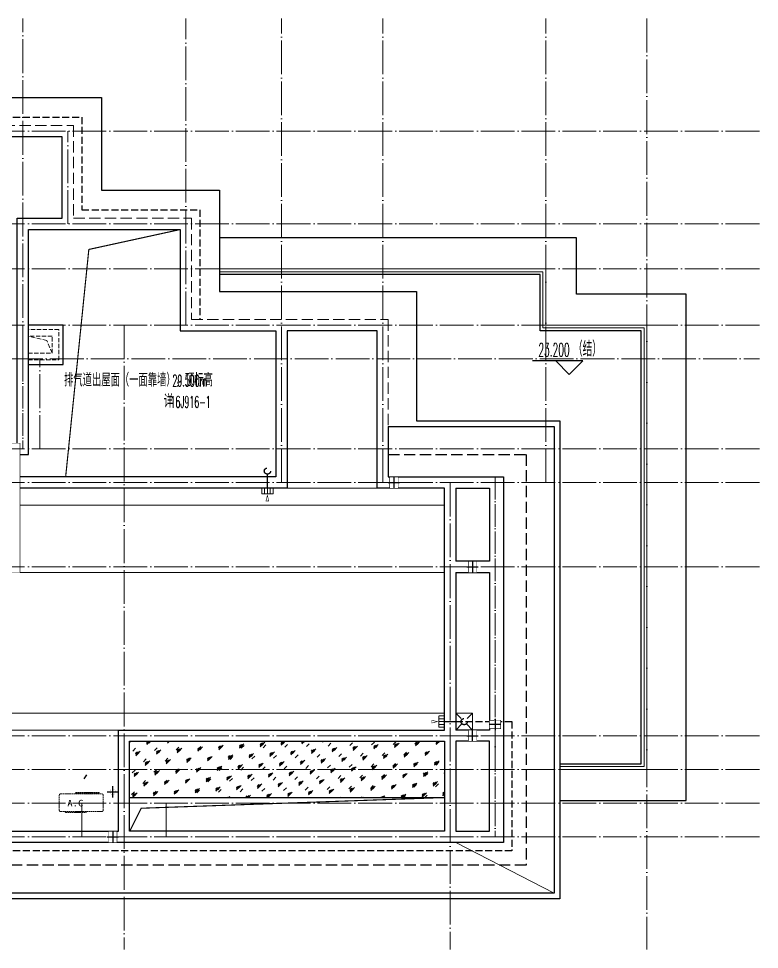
# Model space of a CAD drawing. Extents: x -518115 to 389031, y -231062 to 1628073.
# Drawn here: x 52142 to 65317, y 207407 to 223957 of the extents above; entities that cross this region are included whole.
import ezdxf

# ---------------------------------------------------------------- set-up
doc = ezdxf.new("R2010")
doc.units = 0
doc.header["$LTSCALE"] = 1000
doc.header["$MEASUREMENT"] = 0
for name, pattern in [('#P_--_20B1_001_t3$0$DASH', [0.35, 0.25, -0.1]), ('$1$DASH', [0.35, 0.25, -0.1]), ('__DASH', [0.35, 0.25, -0.1]), ('DASH', [0.35, 0.25, -0.1]), ('DOTE', [2.42, 2, -0.2, 0.02, -0.2])]:
    doc.linetypes.add(name, pattern=pattern)
for name, color, linetype in [('$RECOVER_210609100354-0', 7, 'Continuous'), ('DIM_ELEV', 3, 'Continuous'), ('PUB_TEXT', 4, 'Continuous'), ('ROOF', 183, 'Continuous'), ('VPIPE-凝结', 150, 'Continuous'), ('VPIPE-雨水', 4, 'DASH'), ('保温', 6, 'Continuous'), ('机电标识类', 1, 'Continuous'), ('污水', 3, 'Continuous'), ('看线', 251, 'Continuous')]:
    doc.layers.add(name, color=color, linetype=linetype)
for name, color, linetype, lineweight in [('DOTE', 19, 'DOTE', 9), ('平面-分水线', 214, 'Continuous', 15), ('平面-排水沟', 86, 'Continuous', 15), ('平面-栏杆', 135, 'Continuous', 15), ('平面-看线', 45, 'Continuous', 15), ('平面-空调预留孔', 173, 'Continuous', 15), ('空调', 76, 'Continuous', 13), ('线脚', 6, 'Continuous', 15)]:
    doc.layers.add(name, color=color, linetype=linetype, lineweight=lineweight)
doc.styles.add('_TCH_DIM', font='SIMPLEX.shx', dxfattribs={"width": 0.7, "bigfont": 'GBCBIG.shx'})
doc.styles.add('黑体', font='')
doc.styles.get('黑体').set_extended_font_data('SimHei')

# ---------------------------------------------------------------- blocks, each defined once
blk = doc.blocks.new('GDGDGDSDA')
at = {"layer": 'DOTE', "linetype": 'DOTE', "ltscale": 0.3}
for p, q in [((458235, 370059), (458235, 376108)), ((461135, 370658), (461135, 376108)), ((462835, 367858), (462835, 376108)), ((464635, 367858), (464635, 376108)), ((467535, 367858), (467535, 376108)), ((469335, 376108), (469335, 359558)), ((471335, 374108), (417335, 374108)), ((459035, 372458), (459035, 374108)), ((471335, 372458), (417335, 372458)), ((471335, 371658), (417335, 371658)), ((471335, 370658), (417335, 370658)), ((460035, 370658), (460035, 359558)), ((417335, 370059), (471335, 370059)), ((458535, 368458), (458535, 370058)), ((471335, 368458), (417335, 368458)), ((471335, 367858), (417335, 367858)), ((465835, 367858), (465835, 359558)), ((471335, 366358), (417335, 366358)), ((471335, 363358), (417335, 363358)), ((466635, 363358), (466635, 362758)), ((471335, 362758), (417335, 362758)), ((471335, 362158), (417335, 362158)), ((459285, 362158), (459285, 361558)), ((460785, 362158), (460785, 361558)), ((471335, 361558), (417335, 361558))]:
    blk.add_line(p, q, dxfattribs=at)
blk = doc.blocks.new('gsergvr')
at = {"layer": '平面-空调预留孔', "linetype": 'DASH', "ltscale": 0.1}
for p, q in [((34075, 17176), (34075, 17166)), ((34085, 17156), (34438, 17156)), ((34448, 17166), (34448, 17176))]:
    blk.add_line(p, q, dxfattribs=at)
blk.add_lwpolyline([(34729, 17176), (33989, 17176, -0.414214), (33969, 17196), (33969, 17466, -0.414214), (33989, 17486), (34729, 17486, -0.414214), (34749, 17466), (34749, 17196, -0.414214)], format="xyb", close=True, dxfattribs=at)
blk.add_lwpolyline([(34679, 17515), (34260, 17515), (34260, 17500), (34679, 17500)], close=True, dxfattribs=at)
for centre, start, end in [((34085, 17166), 180, 270), ((34438, 17166), 270, 0)]:
    blk.add_arc(centre, 10, start, end, dxfattribs=at)
at = {"layer": '平面-空调预留孔', "color": 251, "linetype": 'DASH', "ltscale": 0.1, "true_color": 0x636466, "style": '黑体', "width": 1.2}
blk.add_text('A.C', height=117, dxfattribs=at).set_placement((34111, 17265))
blk = doc.blocks.new('rtyryrtyeeretee')
at = {"layer": '平面-空调预留孔'}
blk.add_blockref('gsergvr', (635673, 326706), dxfattribs=at)
blk = doc.blocks.new('DFSFSF')
at = {"layer": '平面-分水线'}
for p, q in [((697142, 775568), (697142, 775668)), ((697342, 775668), (697143, 775668)), ((697342, 775568), (697143, 775568)), ((697193, 775568), (697193, 775668)), ((697243, 775568), (697243, 775668)), ((697292, 775568), (697292, 775668)), ((697342, 775668), (697342, 775568)), ((697342, 775568), (697342, 775668))]:
    blk.add_line(p, q, dxfattribs=at)
blk = doc.blocks.new('DFGDGDGD')
at = {"layer": '平面-分水线', "const_width": 10}
blk.add_lwpolyline([(697268, 775441), (697243, 775541), (697218, 775441)], close=True, dxfattribs=at)
blk.add_blockref('DFSFSF', (0, 0))
blk = doc.blocks.new('GGDGDGDG')
at = {"layer": '机电标识类', "color": 250, "linetype": 'DASH', "ltscale": 400}
for p, q in [((704093, 766290), (704093, 766490)), ((704193, 766390), (703993, 766390))]:
    blk.add_line(p, q, dxfattribs=at)
at = {"layer": '空调', "color": 1, "linetype": 'DASH', "const_width": 2}
blk.add_lwpolyline([(704043, 766390, 0.999999), (704143, 766390, 0.999999), (704043, 766390)], format="xyb", dxfattribs=at)
blk = doc.blocks.new('HFHFHFTH')
blk.add_lwpolyline([(431617, 217808), (430997, 217808), (430997, 218508), (431617, 218508)])
at = {"layer": '线脚', "color": 150, "linetype": '$1$DASH', "ltscale": 0.3}
for points in [[(431617, 217888), (431077, 217888), (431077, 218428), (431617, 218428)], [(431197, 218008), (431290, 218232), (431617, 218308)]]:
    blk.add_lwpolyline(points, dxfattribs=at)
blk.add_lwpolyline([(431197, 218308), (431617, 218308), (431617, 218008), (431197, 218008)], close=True, dxfattribs=at)
blk = doc.blocks.new('R5T6Y7TRF')
at = {"layer": '平面-分水线', "color": 4, "elevation": -134}
blk.add_lwpolyline([(392485, -26438), (392785, -26438), (392785, -26738), (392485, -26738)], close=True, dxfattribs=at)
for points in [[(392485, -26438), (392582, -26534)], [(392688, -26534), (392785, -26438)], [(392485, -26738), (392593, -26629)], [(392676, -26629), (392785, -26738)]]:
    blk.add_lwpolyline(points, dxfattribs=at)
blk = doc.blocks.new('GDGDGDRGDR')
at = {"linetype": '__DASH', "ltscale": 0.1}
blk.add_wipeout([(425935, 371533), (425735, 371533), (425735, 371383), (425935, 371383)], dxfattribs=at).dxf.layer = '污水'
at = {"layer": '机电标识类', "color": 250, "linetype": 'DASH', "ltscale": 400}
for p, q in [((425835, 371358), (425835, 371558)), ((425935, 371458), (425735, 371458))]:
    blk.add_line(p, q, dxfattribs=at)
at = {"layer": '污水', "linetype": '__DASH', "ltscale": 0.1, "const_width": 10}
blk.add_lwpolyline([(425935, 371533), (425735, 371533), (425735, 371383), (425935, 371383)], close=True, dxfattribs=at)

msp = doc.modelspace()

# ---------------------------------------------------------------- hatches: boundary and pattern name
at = {"layer": '保温', "linetype": 'Continuous', "ltscale": 10, "true_color": 0x636466}
h = msp.add_hatch(dxfattribs=at)
h.set_pattern_fill('玻璃1', color=251, scale=35, style=0)
h.set_pattern_definition([(45, (-407300, 14), (-171.45925, 171.45925), [78.4, -201.6]), (45, (-407266.4, 28), (-171.45925, 171.45925), [33.6, -246.4]), (45, (-407300, 28), (-171.45925, 171.45925), [56, -224]), (45, (-407283.2, 14), (188.0904, -188.0904), [70, -210]), (45, (-407300, -2e-10), (-171.45925, 171.45925), [112, -168]), (45, (-407300, 42), (-171.45925, 171.45925), [28, -252])])
h.paths.add_polyline_path([(59716.6, 210106.8), (59716.6, 211106.8), (54116.5, 211106.9), (54116.5, 210106.8)])

# ---------------------------------------------------------------- linework, layer by layer
at = {"layer": '$RECOVER_210609100354-0', "color": 30, "const_width": 8}
msp.add_lwpolyline([(52166.6, 216407), (49466.6, 216407), (49466.6, 214107), (52166.6, 214107)], close=True, dxfattribs=at)
msp.add_line((53346.1, 210513.4), (53302.8, 210438.2))
at = {"color": 6, "const_width": 20}
for points in [[(52978, 215807), (53390.5, 219852.5), (55016.6, 220207)], [(54116.5, 209507), (54322.3, 209916.7), (59716.6, 210106.9)]]:
    msp.add_lwpolyline(points, dxfattribs=at)
at = {"layer": 'DIM_ELEV', "color": 251}
for p, q in [((62175, 217869.9), (61282.8, 217869.9)), ((61935, 217629.9), (61695, 217869.9)), ((61935, 217629.9), (62175, 217869.9))]:
    msp.add_line(p, q, dxfattribs=at)
at = {"layer": 'DOTE', "ltscale": 0.2}
for p, q in [((52216.6, 217907.3), (52216.6, 216307)), ((60616.6, 215807), (60616.6, 209407))]:
    msp.add_line(p, q, dxfattribs=at)
at = {"layer": 'ROOF', "ltscale": 0.8}
for points in [[(40566.6, 211307), (40566.6, 216307), (42416.6, 216307), (42416.6, 219107), (45916.6, 219107), (45916.6, 220907), (48016.6, 220907), (48016.6, 222557), (53616.6, 222557), (53616.6, 220907), (55716.6, 220907), (55716.6, 219107), (59216.6, 219107), (59216.6, 216807), (59916.6, 216807)], [(52916.6, 220407), (52916.6, 221857), (48716.6, 221857), (48716.6, 220407), (49516.6, 220407), (49516.6, 217807.3), (47516.8, 217807.3), (47516.8, 218407), (43116.6, 218407), (43116.6, 215607), (41266.6, 215607), (41266.6, 211307.1), (47716.6, 211306.9), (47716.6, 209507), (53916.5, 209507), (53916.5, 211306.9), (59716.6, 211307.1), (59716.6, 215607), (58516.6, 215607), (58516.6, 218407), (56916.6, 218407), (56916.6, 215607), (52166.6, 215607)], [(52116.6, 216407), (52116.6, 220407), (52916.6, 220407)], [(52166.6, 216207), (52316.6, 216207), (52316.6, 220207), (55016.6, 220207), (55016.6, 218407), (56716.6, 218407), (56716.6, 215807), (52166.6, 215807)], [(59916.6, 216807), (61766.6, 216807), (61766.6, 212307), (61766.6, 212307), (61766.6, 208307), (39866.6, 208307), (39866.6, 209507), (38316.6, 209507)], [(58716.6, 216707), (61666.6, 216707), (61666.6, 208407), (39966.6, 208407), (39966.6, 209607), (38316.6, 209607)], [(58716.6, 216707), (58716.6, 215807), (59916.6, 215807)], [(59916.6, 215807), (60766.6, 215807), (60766.6, 209307), (59916.6, 209307)], [(59916.6, 215607), (60516.6, 215607), (60516.6, 214307), (59916.6, 214307)], [(59916.6, 215607), (59916.6, 214307)], [(60516.6, 214107), (60516.6, 211307), (59916.6, 211307)], [(59916.6, 214107), (60516.6, 214107)], [(59916.6, 214107), (59916.6, 211307)], [(59916.6, 209307), (40866.6, 209307), (40866.6, 211307), (40566.6, 211307)], [(59916.6, 209507), (60516.6, 209507), (60516.6, 211107), (59916.6, 211107)], [(59916.6, 211107), (59916.6, 209507)]]:
    msp.add_lwpolyline(points, dxfattribs=at)
at = {"layer": 'ROOF', "color": 251, "ltscale": 0.8, "true_color": 0x636466}
for points in [[(61766.6, 210057), (64016.6, 210057), (64016.6, 219057), (62066.6, 219057), (62066.6, 220057), (55716.6, 220057)], [(61766.6, 210707), (63216.6, 210707), (63216.6, 218407), (61416.6, 218407), (61416.6, 219407), (55716.6, 219407)]]:
    msp.add_lwpolyline(points, dxfattribs=at)
at = {"layer": 'ROOF', "linetype": '__DASH', "ltscale": 0.8}
msp.add_lwpolyline([(58716.6, 216207), (61166.6, 216207), (61166.6, 208907), (40466.6, 208907), (40466.6, 210107), (38316.6, 210107)], dxfattribs=at)
at = {"layer": 'ROOF', "ltscale": 0.8}
msp.add_lwpolyline([(54116.5, 209507), (54116.5, 211106.9), (59716.6, 211107), (59716.6, 209507)], close=True, dxfattribs=at)
at = {"layer": 'VPIPE-凝结'}
for p, q in [((56566.6, 215607), (56566.6, 215857)), ((59716.6, 211456.9), (60011.6, 211456.8))]:
    msp.add_line(p, q, dxfattribs=at)
at = {"layer": 'VPIPE-雨水'}
for centre in [(56566.6, 215912), (60066.6, 211456.8)]:
    msp.add_circle(centre, 55, dxfattribs=at)
at = {"layer": '保温', "color": 132, "linetype": 'Continuous', "ltscale": 10}
msp.add_line((54116.5, 210106.9), (59716.6, 210106.7), dxfattribs=at)
at = {"layer": '平面-排水沟'}
for p, q in [((58516.6, 215607), (56916.6, 215607)), ((59716.6, 215307), (52166.6, 215307)), ((52166.6, 214107), (59716.6, 214107)), ((59716.6, 211607.1), (41266.6, 211607.1)), ((53916.5, 211307.1), (47716.6, 211306.9)), ((59916.6, 209307), (61666.6, 208407))]:
    msp.add_line(p, q, dxfattribs=at)
at = {"layer": '平面-栏杆', "color": 251, "true_color": 0x636466}
for points in [[(61766.6, 210607), (63316.6, 210607), (63316.6, 218507), (61516.6, 218507), (61516.6, 219507), (55716.6, 219507)], [(61766.6, 210657), (63266.6, 210657), (63266.6, 218457), (61466.6, 218457), (61466.6, 219457), (55716.6, 219457)]]:
    msp.add_lwpolyline(points, dxfattribs=at)
at = {"layer": '平面-看线', "linetype": 'DASH', "ltscale": 0.8}
msp.add_lwpolyline([(40866.6, 211307), (41066.6, 211307), (41066.6, 215807), (42916.6, 215807), (42916.6, 218607), (46416.6, 218607), (46416.6, 220407), (48516.6, 220407), (48516.6, 222057), (53116.6, 222057), (53116.6, 220407), (55216.6, 220407), (55216.6, 218607), (58716.6, 218607), (58716.6, 216707)], dxfattribs=at)
at = {"layer": '看线', "color": 202, "linetype": '#P_--_20B1_001_t3$0$DASH', "ltscale": 0.5}
for points in [[(46266.6, 218607), (46266.6, 220557), (48366.6, 220557), (48366.6, 222207), (53266.6, 222207), (53266.6, 220557), (55366.6, 220557), (55366.6, 218607)], [(59916.6, 211457), (60916.6, 211457), (60916.6, 209157), (40716.6, 209157), (40716.6, 210357), (38316.6, 210357)]]:
    msp.add_lwpolyline(points, dxfattribs=at)

# ---------------------------------------------------------------- block references
for name, p in [('GDGDGDSDA', (-406018.2, -152151.3)), ('rtyryrtyeeretee', (-616777, -134021.9))]:
    msp.add_blockref(name, p)
at = {"xscale": -1}
for name, p in [('HFHFHFTH', (483933.2, 0)), ('DFGDGDGD', (753809.1, -560060.6)), ('GGDGDGDG', (757909.1, -556182.8))]:
    msp.add_blockref(name, p, dxfattribs=at)
at = {"rotation": 270}
msp.add_blockref('DFGDGDGD', (-715951, 908699.6), dxfattribs=at)
at = {"color": 2, "xscale": -1, "rotation": 359.999458445608}
msp.add_blockref('R5T6Y7TRF', (452701.7, 238040.7, 134.4), dxfattribs=at)

# ---------------------------------------------------------------- texts
at = {"layer": 'DIM_ELEV', "color": 7, "style": '_TCH_DIM'}
for s, height, width, p in [('23.200', 238, 0.494118, (61387, 217950)), ('（结）', 270.07, 0.7, (62003, 217950))]:
    msp.add_text(s, height=height, dxfattribs=dict(at, width=width)).set_placement(p)
at = {"layer": 'PUB_TEXT', "style": '_TCH_DIM'}
for s, height, width, p in [('排气道出屋面（一面靠墙），顶标高', 236.312, 0.7, (52950.1, 217415.5)), ('29.500m', 208.25, 0.494118, (54876.7, 217415.5)), ('详', 236.3, 0.7, (54722, 217038.2)), ('16J916-1', 208.25, 0.494118, (54842.4, 217038.2))]:
    msp.add_text(s, height=height, dxfattribs=dict(at, width=width)).set_placement(p)

# ---------------------------------------------------------------- next in the draw order: block references
at = {"xscale": -1}
for p, rotation in [((-312641.8, -210127.8), 270.0000000002001), ((-311241.8, -211627.8), 270.0000000002001), ((-365218.2, 582865.3), 180.0000000002001), ((-317641.8, -216427.8), 270.0000000002001)]:
    msp.add_blockref('GDGDGDRGDR', p, dxfattribs=dict(at, rotation=rotation))
at = {"rotation": 269.9999999997999}
msp.add_blockref('GDGDGDRGDR', (-311241.8, 637041.9), dxfattribs=at)

doc.saveas('drawing.dxf')
